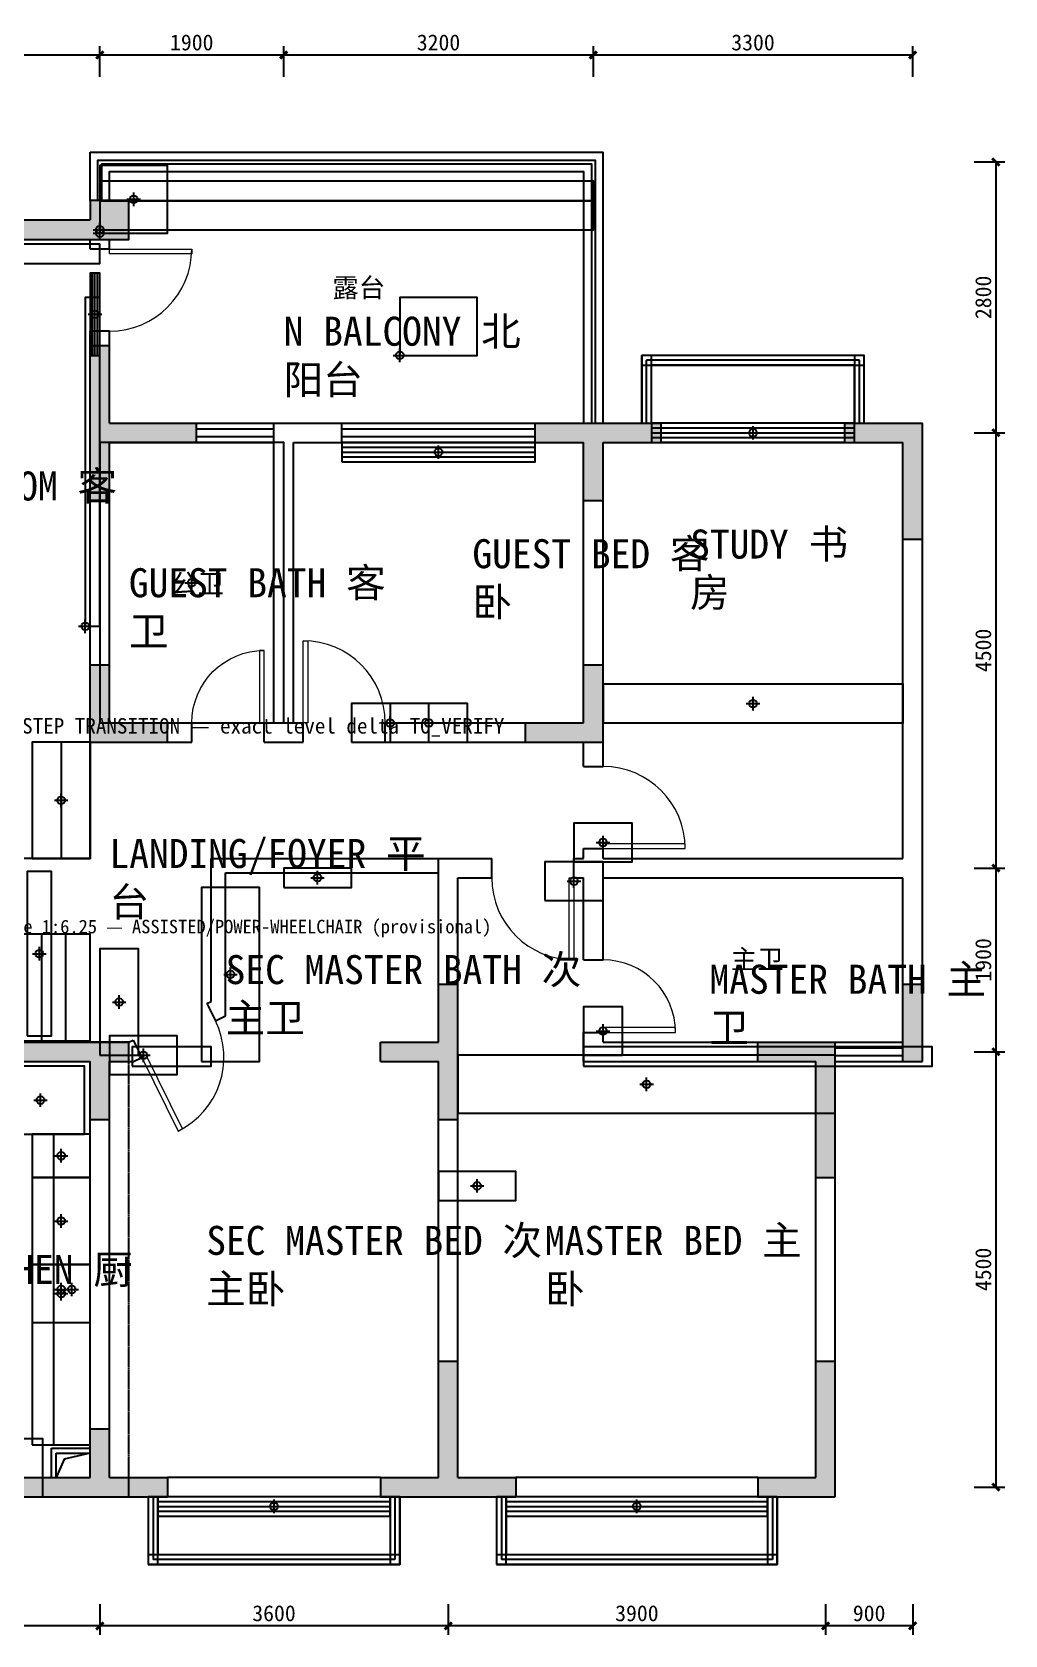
# Model space of a CAD drawing. Header units: millimetres. Extents: x 0 to 1315425, y -297887 to 3.
# Drawn here: x 1305372 to 1315425, y -297887 to -281315 of the extents above; entities that cross this region are included whole.
import ezdxf

# ---------------------------------------------------------------- set-up
doc = ezdxf.new("R2010")
doc.units = ezdxf.units.MM
doc.linetypes.add('DASHDOT', pattern=[21, 12, -3, 3, -3])
for name, color, linetype in [('A-ACCESS-RAMP', 5, 'CONTINUOUS'), ('A-ACCESS-STAIR', 5, 'Continuous'), ('A-CAB-EXST-BASE', 34, 'CONTINUOUS'), ('A-CAB-EXST-TALL', 30, 'CONTINUOUS'), ('A-CAB-EXST-WALL', 33, 'Continuous'), ('A-ELEM-TAG', 6, 'CONTINUOUS'), ('A-EQPM-EXST', 30, 'Continuous'), ('A-FURN-EXST-KEEP', 42, 'CONTINUOUS'), ('A-FURN-PROP', 41, 'CONTINUOUS'), ('A-GLAZ-EXST', 4, 'CONTINUOUS'), ('A-NOTE', 8, 'CONTINUOUS'), ('A-OPEN-EXST', 3, 'CONTINUOUS'), ('A-PARP-EXST', 210, 'CONTINUOUS'), ('A-QC-ZONE', 140, 'DASHDOT'), ('A-SURVEY-HATCH', 9, 'CONTINUOUS'), ('A-TEXT', 250, 'CONTINUOUS'), ('A-WALL-DEMO', 8, 'Continuous'), ('A-WALL-EXST-CORR', 1, 'CONTINUOUS'), ('F-TEXT', 6, 'Continuous'), ('S-COLUMN', 6, 'Continuous'), ('S-S.WALL', 7, 'Continuous'), ('S-楼梯', 108, 'Continuous')]:
    doc.layers.add(name, color=color, linetype=linetype)
doc.layers.add('F-DOOR', color=3, linetype='Continuous', lineweight=13)
doc.styles.add('HT', font='simhei.ttf')
doc.styles.add('宋体', font='')
doc.styles.get('宋体').set_extended_font_data('SimSun')
doc.dimstyles.new('TCD', dxfattribs={"dimscale": 0, "dimtxt": 2.2, "dimasz": 1, "dimexe": 1.25, "dimexo": 3, "dimtad": 1, "dimrnd": 5, "dimtxsty": '宋体', "dimblk": 'ARCHTICK', "dimcen": 2.5, "dimazin": 3, "dimtfac": 1, "dimtix": 1, "dimtmove": 2, "dimatfit": 3, "dimldrblk": 'DOT', "dimlwd": -1})

# ---------------------------------------------------------------- blocks, each defined once
blk = doc.blocks.new('*U433')
blk.add_lwpolyline([(0, 0), (0, 850), (-50, 850), (-50, 0)], close=True)
at = {"color": 8}
blk.add_arc((0, 0), 850, 90, 180, dxfattribs=at)
blk = doc.blocks.new('*U434')
blk.add_lwpolyline([(0, 0), (0, 850), (50, 850), (50, 0)], close=True)
at = {"color": 8}
blk.add_arc((0, 0), 850, 0, 90, dxfattribs=at)
blk = doc.blocks.new('*U435')
blk.add_lwpolyline([(0, 0), (0, 750), (-50, 750), (-50, 0)], close=True)
at = {"color": 8}
blk.add_arc((0, 0), 750, 90, 180, dxfattribs=at)
blk = doc.blocks.new('*U436')
blk.add_lwpolyline([(0, 0), (0, 750), (50, 750), (50, 0)], close=True)
at = {"color": 8}
blk.add_arc((0, 0), 750, 0, 90, dxfattribs=at)
blk = doc.blocks.new('_ARCHTICK')
at = {"color": 0, "linetype": 'ByBlock', "const_width": 0.4}
blk.add_lwpolyline([(-0.5, -0.5), (0.5, 0.5)], dxfattribs=at)
blk = doc.blocks.new('*D439')
at = {"layer": 'Defpoints', "color": 0}
for p in [(1314572, -285458), (1314372, -289958), (1315332, -289958)]:
    blk.add_point(p, dxfattribs=at)
at = {"layer": 'S-COLUMN', "color": 0, "lineweight": -2}
for p, q in [((1315107, -285458), (1315425, -285458)), ((1315107, -289958), (1315425, -289958))]:
    blk.add_line(p, q, dxfattribs=at)
at = {"layer": 'S-COLUMN', "color": 0}
blk.add_line((1315332, -285458), (1315332, -289958), dxfattribs=at)
at = {"layer": 'S-COLUMN', "color": 0, "xscale": 75, "yscale": 75, "zscale": 75}
for p, rotation in [((1315332, -285458), 90), ((1315332, -289958), 270)]:
    blk.add_blockref('_ARCHTICK', p, dxfattribs=dict(at, rotation=rotation))
at = {"layer": 'S-COLUMN', "color": 2, "insert": (1315202, -287708), "char_height": 165, "attachment_point": 5, "rotation": 90, "style": '宋体'}
blk.add_mtext('4500', dxfattribs=at)
blk = doc.blocks.new('_Dot')
at = {"color": 0, "linetype": 'ByBlock', "lineweight": -2}
blk.add_line((-0.5, 0), (-1, 0), dxfattribs=at)
at = {"color": 0, "linetype": 'ByBlock', "const_width": 0.5}
blk.add_lwpolyline([(-0.25, 0, 1), (0.25, 0, 1)], format="xyb", close=True, dxfattribs=at)
blk = doc.blocks.new('*D440')
at = {"layer": 'Defpoints', "color": 0}
for p in [(1314372, -289958), (1314372, -291858), (1315332, -291858)]:
    blk.add_point(p, dxfattribs=at)
at = {"layer": 'S-COLUMN', "color": 0, "lineweight": -2}
for p, q in [((1315107, -289958), (1315425, -289958)), ((1315107, -291858), (1315425, -291858))]:
    blk.add_line(p, q, dxfattribs=at)
at = {"layer": 'S-COLUMN', "color": 0}
blk.add_line((1315332, -289958), (1315332, -291858), dxfattribs=at)
at = {"layer": 'S-COLUMN', "color": 0, "xscale": 75, "yscale": 75, "zscale": 75}
for p, rotation in [((1315332, -289958), 90), ((1315332, -291858), 270)]:
    blk.add_blockref('_ARCHTICK', p, dxfattribs=dict(at, rotation=rotation))
at = {"layer": 'S-COLUMN', "color": 2, "insert": (1315202, -290908), "char_height": 165, "attachment_point": 5, "rotation": 90, "style": '宋体'}
blk.add_mtext('1900', dxfattribs=at)
blk = doc.blocks.new('*D441')
at = {"layer": 'Defpoints', "color": 0}
for p in [(1314372, -291858), (1313472, -296358), (1315332, -296358)]:
    blk.add_point(p, dxfattribs=at)
at = {"layer": 'S-COLUMN', "color": 0, "lineweight": -2}
for p, q in [((1315107, -291858), (1315425, -291858)), ((1315107, -296358), (1315425, -296358))]:
    blk.add_line(p, q, dxfattribs=at)
at = {"layer": 'S-COLUMN', "color": 0}
blk.add_line((1315332, -291858), (1315332, -296358), dxfattribs=at)
at = {"layer": 'S-COLUMN', "color": 0, "xscale": 75, "yscale": 75, "zscale": 75}
for p, rotation in [((1315332, -291858), 90), ((1315332, -296358), 270)]:
    blk.add_blockref('_ARCHTICK', p, dxfattribs=dict(at, rotation=rotation))
at = {"layer": 'S-COLUMN', "color": 2, "insert": (1315202, -294108), "char_height": 165, "attachment_point": 5, "rotation": 90, "style": '宋体'}
blk.add_mtext('4500', dxfattribs=at)
blk = doc.blocks.new('*D442')
at = {"layer": 'Defpoints', "color": 0}
for p in [(1311272, -282658), (1314572, -285458), (1315332, -285458)]:
    blk.add_point(p, dxfattribs=at)
at = {"layer": 'S-COLUMN', "color": 0, "lineweight": -2}
for p, q in [((1315107, -282658), (1315425, -282658)), ((1315107, -285458), (1315425, -285458))]:
    blk.add_line(p, q, dxfattribs=at)
at = {"layer": 'S-COLUMN', "color": 0}
blk.add_line((1315332, -282658), (1315332, -285458), dxfattribs=at)
at = {"layer": 'S-COLUMN', "color": 0, "xscale": 75, "yscale": 75, "zscale": 75}
for p, rotation in [((1315332, -282658), 90), ((1315332, -285458), 270)]:
    blk.add_blockref('_ARCHTICK', p, dxfattribs=dict(at, rotation=rotation))
at = {"layer": 'S-COLUMN', "color": 2, "insert": (1315202, -284058), "char_height": 165, "attachment_point": 5, "rotation": 90, "style": '宋体'}
blk.add_mtext('2800', dxfattribs=at)
blk = doc.blocks.new('*D443')
at = {"layer": 'Defpoints', "color": 0}
for p in [(1314472, -291958), (1313572, -296458), (1313572, -297794)]:
    blk.add_point(p, dxfattribs=at)
at = {"layer": 'S-COLUMN', "color": 0, "lineweight": -2}
for p, q in [((1313572, -297569), (1313572, -297887)), ((1314472, -297569), (1314472, -297887))]:
    blk.add_line(p, q, dxfattribs=at)
at = {"layer": 'S-COLUMN', "color": 0}
blk.add_line((1314472, -297794), (1313572, -297794), dxfattribs=at)
at = {"layer": 'S-COLUMN', "color": 0, "xscale": 75, "yscale": 75, "zscale": 75, "rotation": 180}
blk.add_blockref('_ARCHTICK', (1313572, -297794), dxfattribs=at)
at = {"layer": 'S-COLUMN', "color": 0, "xscale": 75, "yscale": 75, "zscale": 75}
blk.add_blockref('_ARCHTICK', (1314472, -297794), dxfattribs=at)
at = {"layer": 'S-COLUMN', "color": 2, "insert": (1314022, -297664), "char_height": 165, "attachment_point": 5, "style": '宋体'}
blk.add_mtext('900', dxfattribs=at)
blk = doc.blocks.new('*D444')
at = {"layer": 'Defpoints', "color": 0}
for p in [(1309672, -296258), (1313572, -296458), (1309672, -297794)]:
    blk.add_point(p, dxfattribs=at)
at = {"layer": 'S-COLUMN', "color": 0, "lineweight": -2}
for p, q in [((1309672, -297569), (1309672, -297887)), ((1313572, -297569), (1313572, -297887))]:
    blk.add_line(p, q, dxfattribs=at)
at = {"layer": 'S-COLUMN', "color": 0}
blk.add_line((1313572, -297794), (1309672, -297794), dxfattribs=at)
at = {"layer": 'S-COLUMN', "color": 0, "xscale": 75, "yscale": 75, "zscale": 75, "rotation": 180}
blk.add_blockref('_ARCHTICK', (1309672, -297794), dxfattribs=at)
at = {"layer": 'S-COLUMN', "color": 0, "xscale": 75, "yscale": 75, "zscale": 75}
blk.add_blockref('_ARCHTICK', (1313572, -297794), dxfattribs=at)
at = {"layer": 'S-COLUMN', "color": 2, "insert": (1311622, -297664), "char_height": 165, "attachment_point": 5, "style": '宋体'}
blk.add_mtext('3900', dxfattribs=at)
blk = doc.blocks.new('*D445')
at = {"layer": 'Defpoints', "color": 0}
for p in [(1306072, -296258), (1309672, -296258), (1306072, -297794)]:
    blk.add_point(p, dxfattribs=at)
at = {"layer": 'S-COLUMN', "color": 0, "lineweight": -2}
for p, q in [((1306072, -297569), (1306072, -297887)), ((1309672, -297569), (1309672, -297887))]:
    blk.add_line(p, q, dxfattribs=at)
at = {"layer": 'S-COLUMN', "color": 0}
blk.add_line((1309672, -297794), (1306072, -297794), dxfattribs=at)
at = {"layer": 'S-COLUMN', "color": 0, "xscale": 75, "yscale": 75, "zscale": 75, "rotation": 180}
blk.add_blockref('_ARCHTICK', (1306072, -297794), dxfattribs=at)
at = {"layer": 'S-COLUMN', "color": 0, "xscale": 75, "yscale": 75, "zscale": 75}
blk.add_blockref('_ARCHTICK', (1309672, -297794), dxfattribs=at)
at = {"layer": 'S-COLUMN', "color": 2, "insert": (1307872, -297664), "char_height": 165, "attachment_point": 5, "style": '宋体'}
blk.add_mtext('3600', dxfattribs=at)
blk = doc.blocks.new('*D446')
at = {"layer": 'Defpoints', "color": 0}
for p in [(1303972, -296258), (1306072, -296258), (1303972, -297794)]:
    blk.add_point(p, dxfattribs=at)
at = {"layer": 'S-COLUMN', "color": 0, "lineweight": -2}
for p, q in [((1303972, -297569), (1303972, -297887)), ((1306072, -297569), (1306072, -297887))]:
    blk.add_line(p, q, dxfattribs=at)
at = {"layer": 'S-COLUMN', "color": 0}
blk.add_line((1306072, -297794), (1303972, -297794), dxfattribs=at)
at = {"layer": 'S-COLUMN', "color": 0, "xscale": 75, "yscale": 75, "zscale": 75, "rotation": 180}
blk.add_blockref('_ARCHTICK', (1303972, -297794), dxfattribs=at)
at = {"layer": 'S-COLUMN', "color": 0, "xscale": 75, "yscale": 75, "zscale": 75}
blk.add_blockref('_ARCHTICK', (1306072, -297794), dxfattribs=at)
at = {"layer": 'S-COLUMN', "color": 2, "insert": (1305022, -297664), "char_height": 165, "attachment_point": 5, "style": '宋体'}
blk.add_mtext('2100', dxfattribs=at)
blk = doc.blocks.new('*D449')
at = {"layer": 'Defpoints', "color": 0}
for p in [(1311172, -281552), (1314472, -285358), (1311172, -285558)]:
    blk.add_point(p, dxfattribs=at)
at = {"layer": 'S-COLUMN', "color": 0, "lineweight": -2}
for p, q in [((1311172, -281777), (1311172, -281459)), ((1314472, -281777), (1314472, -281459))]:
    blk.add_line(p, q, dxfattribs=at)
at = {"layer": 'S-COLUMN', "color": 0}
blk.add_line((1314472, -281552), (1311172, -281552), dxfattribs=at)
at = {"layer": 'S-COLUMN', "color": 0, "xscale": 75, "yscale": 75, "zscale": 75, "rotation": 180}
blk.add_blockref('_ARCHTICK', (1311172, -281552), dxfattribs=at)
at = {"layer": 'S-COLUMN', "color": 0, "xscale": 75, "yscale": 75, "zscale": 75}
blk.add_blockref('_ARCHTICK', (1314472, -281552), dxfattribs=at)
at = {"layer": 'S-COLUMN', "color": 2, "insert": (1312822, -281423), "char_height": 165, "attachment_point": 5, "style": '宋体'}
blk.add_mtext('3300', dxfattribs=at)
blk = doc.blocks.new('*D450')
at = {"layer": 'Defpoints', "color": 0}
for p in [(1307972, -281552), (1307972, -285558), (1311172, -285558)]:
    blk.add_point(p, dxfattribs=at)
at = {"layer": 'S-COLUMN', "color": 0, "lineweight": -2}
for p, q in [((1307972, -281777), (1307972, -281459)), ((1311172, -281777), (1311172, -281459))]:
    blk.add_line(p, q, dxfattribs=at)
at = {"layer": 'S-COLUMN', "color": 0}
blk.add_line((1311172, -281552), (1307972, -281552), dxfattribs=at)
at = {"layer": 'S-COLUMN', "color": 0, "xscale": 75, "yscale": 75, "zscale": 75, "rotation": 180}
blk.add_blockref('_ARCHTICK', (1307972, -281552), dxfattribs=at)
at = {"layer": 'S-COLUMN', "color": 0, "xscale": 75, "yscale": 75, "zscale": 75}
blk.add_blockref('_ARCHTICK', (1311172, -281552), dxfattribs=at)
at = {"layer": 'S-COLUMN', "color": 2, "insert": (1309572, -281423), "char_height": 165, "attachment_point": 5, "style": '宋体'}
blk.add_mtext('3200', dxfattribs=at)
blk = doc.blocks.new('*D451')
at = {"layer": 'Defpoints', "color": 0}
for p in [(1306072, -281552), (1306072, -285558), (1307972, -285558)]:
    blk.add_point(p, dxfattribs=at)
at = {"layer": 'S-COLUMN', "color": 0, "lineweight": -2}
for p, q in [((1306072, -281777), (1306072, -281459)), ((1307972, -281777), (1307972, -281459))]:
    blk.add_line(p, q, dxfattribs=at)
at = {"layer": 'S-COLUMN', "color": 0}
blk.add_line((1307972, -281552), (1306072, -281552), dxfattribs=at)
at = {"layer": 'S-COLUMN', "color": 0, "xscale": 75, "yscale": 75, "zscale": 75, "rotation": 180}
blk.add_blockref('_ARCHTICK', (1306072, -281552), dxfattribs=at)
at = {"layer": 'S-COLUMN', "color": 0, "xscale": 75, "yscale": 75, "zscale": 75}
blk.add_blockref('_ARCHTICK', (1307972, -281552), dxfattribs=at)
at = {"layer": 'S-COLUMN', "color": 2, "insert": (1307022, -281423), "char_height": 165, "attachment_point": 5, "style": '宋体'}
blk.add_mtext('1900', dxfattribs=at)
blk = doc.blocks.new('*D452')
at = {"layer": 'Defpoints', "color": 0}
for p in [(1300972, -281552), (1300972, -285325), (1306072, -285558)]:
    blk.add_point(p, dxfattribs=at)
at = {"layer": 'S-COLUMN', "color": 0, "lineweight": -2}
for p, q in [((1300972, -281777), (1300972, -281459)), ((1306072, -281777), (1306072, -281459))]:
    blk.add_line(p, q, dxfattribs=at)
at = {"layer": 'S-COLUMN', "color": 0}
blk.add_line((1306072, -281552), (1300972, -281552), dxfattribs=at)
at = {"layer": 'S-COLUMN', "color": 0, "xscale": 75, "yscale": 75, "zscale": 75, "rotation": 180}
blk.add_blockref('_ARCHTICK', (1300972, -281552), dxfattribs=at)
at = {"layer": 'S-COLUMN', "color": 0, "xscale": 75, "yscale": 75, "zscale": 75}
blk.add_blockref('_ARCHTICK', (1306072, -281552), dxfattribs=at)
at = {"layer": 'S-COLUMN', "color": 2, "insert": (1303522, -281423), "char_height": 165, "attachment_point": 5, "style": '宋体'}
blk.add_mtext('5100', dxfattribs=at)
blk = doc.blocks.new('ELEM_TAG')
for p, q in [((-70, 0), (70, 0)), ((0, -70), (0, 70))]:
    blk.add_line(p, q)
blk.add_circle((0, 0), 40)

msp = doc.modelspace()

# ---------------------------------------------------------------- hatches: boundary and pattern name
at = {"layer": 'A-SURVEY-HATCH'}
h = msp.add_hatch(color=251, dxfattribs=at)
h.dxf.hatch_style = 1
h.paths.add_polyline_path([(1306371.915, -283057.788), (1305971.915, -283057.788), (1305971.915, -283257.788), (1305071.915, -283257.788), (1305071.915, -283457.788), (1305971.915, -283457.788), (1306371.915, -283457.788)])
h.paths.add_polyline_path([(1301071.915, -291757.788), (1300871.915, -291757.788), (1300871.915, -293957.788), (1299471.915, -293957.788), (1299471.915, -294157.788), (1301071.915, -294157.788)])
h.paths.add_polyline_path([(1306171.915, -284557.788), (1305971.915, -284557.788), (1305971.915, -286157.788), (1306171.915, -286157.788), (1306171.915, -285557.788), (1307071.915, -285557.788), (1307071.915, -285357.788), (1306171.915, -285357.788)])
h = msp.add_hatch(color=251, dxfattribs=at)
h.dxf.hatch_style = 1
h.paths.add_polyline_path([(1306771.915, -288457.788), (1306171.915, -288457.788), (1306171.915, -287857.788), (1305971.915, -287857.788), (1305971.915, -288657.788), (1306771.915, -288657.788)])
h.paths.add_polyline_path([(1311271.915, -287857.788), (1311071.915, -287857.788), (1311071.915, -288457.788), (1310471.915, -288457.788), (1310471.915, -288657.788), (1311271.915, -288657.788)])
h.paths.add_polyline_path([(1311871.915, -285357.788), (1310571.915, -285357.788), (1310571.915, -285557.788), (1311071.915, -285557.788), (1311071.915, -286157.788), (1311271.915, -286157.788), (1311271.915, -285557.788), (1311871.915, -285557.788)])
h.paths.add_polyline_path([(1314571.915, -285357.788), (1313771.915, -285357.788), (1313771.915, -285557.788), (1314371.915, -285557.788), (1314371.915, -286557.788), (1314571.915, -286557.788)])
h = msp.add_hatch(color=251, dxfattribs=at)
h.dxf.hatch_style = 1
h.paths.add_polyline_path([(1309771.915, -291157.788), (1309571.915, -291157.788), (1309571.915, -291757.788), (1308971.915, -291757.788), (1308971.915, -291957.788), (1309571.915, -291957.788), (1309571.915, -292557.788), (1309771.915, -292557.788)])
h.paths.add_polyline_path([(1313671.915, -291757.788), (1312871.915, -291757.788), (1312871.915, -291957.788), (1313471.915, -291957.788), (1313471.915, -293157.788), (1313671.915, -293157.788)])
h.paths.add_polyline_path([(1314571.915, -291157.788), (1314371.915, -291157.788), (1314371.915, -291957.788), (1314571.915, -291957.788)])
h = msp.add_hatch(color=251, dxfattribs=at)
h.dxf.hatch_style = 1
h.paths.add_polyline_path([(1304071.915, -295757.788), (1303671.915, -295757.788), (1303671.915, -296457.788), (1304071.915, -296457.788)])
h.paths.add_polyline_path([(1306171.915, -295757.788), (1305971.915, -295757.788), (1305971.915, -296257.788), (1305271.915, -296257.788), (1305271.915, -296457.788), (1306771.915, -296457.788), (1306771.915, -296257.788), (1306171.915, -296257.788)])
h.paths.add_polyline_path([(1306371.915, -291757.788), (1303871.915, -291757.788), (1303871.915, -292357.788), (1304071.915, -292357.788), (1304071.915, -291957.788), (1305971.915, -291957.788), (1305971.915, -292557.788), (1306171.915, -292557.788), (1306171.915, -291957.788), (1306371.915, -291957.788)])
h = msp.add_hatch(color=251, dxfattribs=at)
h.dxf.hatch_style = 1
h.paths.add_polyline_path([(1310371.915, -296257.788), (1309771.915, -296257.788), (1309771.915, -295057.788), (1309571.915, -295057.788), (1309571.915, -296257.788), (1308971.915, -296257.788), (1308971.915, -296457.788), (1310371.915, -296457.788)])
h.paths.add_polyline_path([(1313671.915, -295057.788), (1313471.915, -295057.788), (1313471.915, -296257.788), (1312871.915, -296257.788), (1312871.915, -296457.788), (1313671.915, -296457.788)])

# ---------------------------------------------------------------- linework, layer by layer
at = {"layer": 'A-ACCESS-RAMP'}
for p, q in [((1305472, -291743), (1305472, -290643)), ((1305722, -291743), (1305722, -290643)), ((1305972, -291743), (1305972, -290643))]:
    msp.add_line(p, q, dxfattribs=at)
msp.add_lwpolyline([(1303472, -291743), (1305972, -291743), (1305972, -290643), (1303472, -290643)], close=True, dxfattribs=at)
at = {"layer": 'A-ACCESS-STAIR'}
msp.add_lwpolyline([(1305372, -289858), (1305972, -289858), (1305972, -288658), (1305372, -288658)], close=True, dxfattribs=at)
at = {"layer": 'A-CAB-EXST-BASE'}
for points in [[(1305372, -295923), (1305972, -295923), (1305972, -292708), (1305372, -292708)], [(1304272, -296458), (1305482, -296458), (1305482, -295858), (1304272, -295858)]]:
    msp.add_lwpolyline(points, close=True, dxfattribs=at)
at = {"layer": 'A-CAB-EXST-TALL'}
msp.add_lwpolyline([(1304072, -292708), (1305912, -292708), (1305912, -292008), (1304072, -292008)], close=True, dxfattribs=at)
at = {"layer": 'A-CAB-EXST-WALL'}
msp.add_lwpolyline([(1305592, -295923), (1305972, -295923), (1305972, -292708), (1305592, -292708)], close=True, dxfattribs=at)
at = {"layer": 'A-EQPM-EXST'}
for points in [[(1305007, -292708), (1305912, -292708), (1305912, -292008), (1305007, -292008)], [(1305372, -293158), (1305972, -293158), (1305972, -292708), (1305372, -292708)], [(1305372, -294058), (1305972, -294058), (1305972, -293158), (1305372, -293158)], [(1305372, -294658), (1305972, -294658), (1305972, -294058), (1305372, -294058)]]:
    msp.add_lwpolyline(points, close=True, dxfattribs=at)
at = {"layer": 'A-FURN-EXST-KEEP'}
for points in [[(1306072, -283394), (1306772, -283394), (1306772, -282694), (1306072, -282694)], [(1306072, -283394), (1306772, -283394), (1306772, -282694), (1306072, -282694)], [(1306072, -288458), (1307972, -288458), (1307972, -285558), (1306072, -285558)], [(1311272, -288458), (1314372, -288458), (1314372, -288058), (1311272, -288058)], [(1307122, -291958), (1307722, -291958), (1307722, -290158), (1307122, -290158)], [(1309772, -292494), (1313672, -292494), (1313672, -291894), (1309772, -291894)]]:
    msp.add_lwpolyline(points, close=True, dxfattribs=at)
at = {"layer": 'A-FURN-PROP'}
msp.add_lwpolyline([(1309172, -284658), (1309972, -284658), (1309972, -284058), (1309172, -284058)], close=True, dxfattribs=at)
at = {"layer": 'A-GLAZ-EXST'}
for p, q in [((1305997, -284658), (1305997, -283808)), ((1306022, -284658), (1306022, -283808)), ((1306047, -284658), (1306047, -283808)), ((1311772, -285408), (1313872, -285408)), ((1311772, -285458), (1313872, -285458)), ((1311772, -285508), (1313872, -285508)), ((1308572, -285608), (1310572, -285608)), ((1308572, -285658), (1310572, -285658)), ((1308572, -285708), (1310572, -285708)), ((1306672, -296508), (1309072, -296508)), ((1306672, -296558), (1309072, -296558)), ((1306672, -296608), (1309072, -296608)), ((1310272, -296508), (1312972, -296508)), ((1310272, -296558), (1312972, -296558)), ((1310272, -296608), (1312972, -296608))]:
    msp.add_line(p, q, dxfattribs=at)
for points in [[(1305972, -284658), (1306072, -284658), (1306072, -283808), (1305972, -283808)], [(1311672, -285358), (1311772, -285358), (1311772, -284658), (1311672, -284658)], [(1311672, -284758), (1313972, -284758), (1313972, -284658), (1311672, -284658)], [(1313872, -285358), (1313972, -285358), (1313972, -284658), (1313872, -284658)], [(1311772, -285558), (1313872, -285558), (1313872, -285358), (1311772, -285358)], [(1308572, -285758), (1310572, -285758), (1310572, -285558), (1308572, -285558)], [(1306572, -297158), (1306672, -297158), (1306672, -296458), (1306572, -296458)], [(1306672, -296658), (1309072, -296658), (1309072, -296458), (1306672, -296458)], [(1309072, -297158), (1309172, -297158), (1309172, -296458), (1309072, -296458)], [(1310172, -297158), (1310272, -297158), (1310272, -296458), (1310172, -296458)], [(1310272, -296658), (1312972, -296658), (1312972, -296458), (1310272, -296458)], [(1312972, -297158), (1313072, -297158), (1313072, -296458), (1312972, -296458)], [(1306572, -297158), (1309172, -297158), (1309172, -297058), (1306572, -297058)], [(1310172, -297158), (1313072, -297158), (1313072, -297058), (1310172, -297058)]]:
    msp.add_lwpolyline(points, close=True, dxfattribs=at)
at = {"layer": 'A-NOTE'}
for points in [[(1306072, -283358), (1311172, -283358), (1311172, -283058), (1306072, -283058)], [(1305922, -287458), (1306072, -287458), (1306072, -284058), (1305922, -284058)]]:
    msp.add_lwpolyline(points, close=True, dxfattribs=at)
at = {"layer": 'A-OPEN-EXST'}
for points in [[(1305972, -284658), (1306072, -284658), (1306072, -283808), (1305972, -283808)], [(1308572, -285758), (1310572, -285758), (1310572, -285558), (1308572, -285558)], [(1308672, -288658), (1309472, -288658), (1309472, -288258), (1308672, -288258)], [(1309072, -288658), (1309872, -288658), (1309872, -288258), (1309072, -288258)], [(1310972, -289894), (1311572, -289894), (1311572, -289494), (1310972, -289494)], [(1305322, -291694), (1305572, -291694), (1305572, -289994), (1305322, -289994)], [(1307972, -290158), (1308672, -290158), (1308672, -289958), (1307972, -289958)], [(1310672, -290294), (1311272, -290294), (1311272, -289894), (1310672, -289894)], [(1306072, -291894), (1306472, -291894), (1306472, -290794), (1306072, -290794)], [(1311072, -291894), (1311472, -291894), (1311472, -291394), (1311072, -291394)], [(1306172, -292094), (1306872, -292094), (1306872, -291694), (1306172, -291694)], [(1309572, -293394), (1310372, -293394), (1310372, -293094), (1309572, -293094)]]:
    msp.add_lwpolyline(points, close=True, dxfattribs=at)
at = {"layer": 'A-PARP-EXST'}
msp.add_lwpolyline([(1306072, -283058), (1311172, -283058), (1311172, -282858), (1306072, -282858)], close=True, dxfattribs=at)
at = {"layer": 'A-QC-ZONE'}
msp.add_lwpolyline([(1303672, -296458), (1306372, -296458), (1306372, -291758), (1303672, -291758)], close=True, dxfattribs=at)
at = {"layer": 'A-WALL-DEMO'}
for p, q in [((1311071.915, -291957.788), (1311071.915, -291657.788)), ((1308971.915, -291957.788), (1308971.915, -291757.788)), ((1308971.915, -291957.788), (1309571.915, -291957.788))]:
    msp.add_line(p, q, dxfattribs=at)
at = {"layer": 'A-WALL-EXST-CORR'}
for points in [[(1305072, -283708), (1306072, -283708), (1306072, -283508), (1305072, -283508)], [(1306408, -292008), (1307222, -292008), (1307222, -291808), (1306408, -291808)], [(1311072, -292008), (1314672, -292008), (1314672, -291808), (1311072, -291808)]]:
    msp.add_lwpolyline(points, close=True, dxfattribs=at)
at = {"layer": 'S-S.WALL', "color": 1}
for p, q in [((1305971.915, -282557.788), (1311271.915, -282557.788)), ((1305971.915, -283057.788), (1305971.915, -282557.788)), ((1311271.915, -285357.788), (1311271.915, -282557.788)), ((1313921.915, -284707.788), (1311721.915, -284707.788)), ((1311721.915, -285357.788), (1311721.915, -284707.788)), ((1313921.915, -285357.788), (1313921.915, -284707.788)), ((1307071.915, -285417.788), (1307871.915, -285417.788)), ((1307071.915, -285497.788), (1307871.915, -285497.788)), ((1308571.915, -285417.788), (1310571.915, -285417.788)), ((1308571.915, -285497.788), (1310571.915, -285497.788)), ((1313671.915, -291817.788), (1314371.915, -291817.788)), ((1313671.915, -291897.788), (1314371.915, -291897.788)), ((1306621.915, -296457.788), (1306621.915, -297107.788)), ((1309121.915, -296457.788), (1309121.915, -297107.788)), ((1310221.915, -296457.788), (1310221.915, -297107.788)), ((1313021.915, -296457.788), (1313021.915, -297107.788)), ((1309121.915, -297107.788), (1306621.915, -297107.788)), ((1313021.915, -297107.788), (1310221.915, -297107.788))]:
    msp.add_line(p, q, dxfattribs=at)
at = {"layer": 'S-S.WALL'}
for p, q in [((1305071.915, -283257.788), (1305971.915, -283257.788)), ((1305071.915, -283457.788), (1305971.915, -283457.788)), ((1305971.915, -283557.788), (1305971.915, -283457.788)), ((1306171.915, -283557.788), (1306171.915, -283457.788)), ((1306171.915, -283557.788), (1305971.915, -283557.788)), ((1305971.915, -288657.788), (1305971.915, -284407.788)), ((1306171.915, -284407.788), (1305971.915, -284407.788)), ((1306171.915, -285357.788), (1306171.915, -284407.788)), ((1306171.915, -284557.788), (1305971.915, -284557.788)), ((1306171.915, -285357.788), (1307071.915, -285357.788)), ((1307071.915, -285557.788), (1307071.915, -285357.788)), ((1307871.915, -288457.788), (1307871.915, -285357.788)), ((1307871.915, -285357.788), (1308571.915, -285357.788)), ((1308571.915, -285557.788), (1308571.915, -285357.788)), ((1310571.915, -285557.788), (1310571.915, -285357.788)), ((1310571.915, -285357.788), (1311871.915, -285357.788)), ((1311871.915, -285557.788), (1311871.915, -285357.788)), ((1313771.915, -285557.788), (1313771.915, -285357.788)), ((1313771.915, -285357.788), (1314571.915, -285357.788)), ((1314571.915, -291957.788), (1314571.915, -285357.788)), ((1306171.915, -285557.788), (1307071.915, -285557.788)), ((1306171.915, -288457.788), (1306171.915, -285557.788)), ((1308071.915, -288457.788), (1308071.915, -285557.788)), ((1308071.915, -285557.788), (1308571.915, -285557.788)), ((1310571.915, -285557.788), (1311071.915, -285557.788)), ((1311071.915, -288457.788), (1311071.915, -285557.788)), ((1311271.915, -285557.788), (1311871.915, -285557.788)), ((1311271.915, -288907.788), (1311271.915, -285557.788)), ((1313771.915, -285557.788), (1314371.915, -285557.788)), ((1314371.915, -289857.788), (1314371.915, -285557.788)), ((1306171.915, -286157.788), (1305971.915, -286157.788)), ((1311071.915, -286157.788), (1311271.915, -286157.788)), ((1314371.915, -286557.788), (1314571.915, -286557.788)), ((1305971.915, -287857.788), (1306171.915, -287857.788)), ((1311071.915, -287857.788), (1311271.915, -287857.788)), ((1306171.915, -288457.788), (1307021.915, -288457.788)), ((1306771.915, -288657.788), (1306771.915, -288457.788)), ((1307021.915, -288657.788), (1307021.915, -288457.788)), ((1307771.915, -288657.788), (1307771.915, -288457.788)), ((1307771.915, -288457.788), (1308171.915, -288457.788)), ((1308171.915, -288657.788), (1308171.915, -288457.788)), ((1309021.915, -288657.788), (1309021.915, -288457.788)), ((1309021.915, -288457.788), (1311071.915, -288457.788)), ((1310471.915, -288657.788), (1310471.915, -288457.788)), ((1305971.915, -288657.788), (1307021.915, -288657.788)), ((1307771.915, -288657.788), (1308171.915, -288657.788)), ((1309021.915, -288657.788), (1311271.915, -288657.788)), ((1311071.915, -288907.788), (1311071.915, -288657.788)), ((1311071.915, -288907.788), (1311271.915, -288907.788)), ((1311071.915, -289857.788), (1311071.915, -289757.788)), ((1311071.915, -289757.788), (1311271.915, -289757.788)), ((1311271.915, -289857.788), (1311271.915, -289757.788)), ((1307221.915, -289857.788), (1310121.915, -289857.788)), ((1307221.915, -291337.788), (1307221.915, -289857.788)), ((1307371.915, -290007.788), (1309571.915, -290007.788)), ((1307371.915, -291486.754), (1307371.915, -290007.788)), ((1309571.915, -291757.788), (1309571.915, -289857.788)), ((1310121.915, -290057.788), (1310121.915, -289857.788)), ((1310971.915, -290057.788), (1310971.915, -289857.788)), ((1310971.915, -289857.788), (1311071.915, -289857.788)), ((1311271.915, -289857.788), (1314371.915, -289857.788)), ((1309771.915, -290057.788), (1310121.915, -290057.788)), ((1309771.915, -296257.788), (1309771.915, -290057.788)), ((1310971.915, -290057.788), (1311071.915, -290057.788)), ((1311071.915, -290907.788), (1311071.915, -290057.788)), ((1311271.915, -290057.788), (1314371.915, -290057.788)), ((1311271.915, -290907.788), (1311271.915, -290057.788)), ((1314371.915, -291957.788), (1314371.915, -290057.788)), ((1311071.915, -290907.788), (1311271.915, -290907.788)), ((1309571.915, -291157.788), (1309771.915, -291157.788)), ((1314371.915, -291157.788), (1314571.915, -291157.788)), ((1307177.939, -291359.517), (1307221.915, -291337.788)), ((1307177.939, -291359.517), (1307266.537, -291538.823)), ((1307266.537, -291538.823), (1307371.915, -291486.754)), ((1311071.915, -291657.788), (1311271.915, -291657.788)), ((1311271.915, -291757.788), (1311271.915, -291657.788)), ((1303871.915, -291757.788), (1306371.915, -291757.788)), ((1306371.915, -291757.788), (1306415.891, -291736.059)), ((1306371.915, -291957.788), (1306371.915, -291757.788)), ((1306415.891, -291736.059), (1306504.489, -291915.364)), ((1308971.915, -291757.788), (1309571.915, -291757.788)), ((1311271.915, -291757.788), (1313671.915, -291757.788)), ((1312871.915, -291957.788), (1312871.915, -291757.788)), ((1313671.915, -296457.788), (1313671.915, -291757.788)), ((1304071.915, -291957.788), (1305971.915, -291957.788)), ((1305971.915, -296257.788), (1305971.915, -291957.788)), ((1306171.915, -296257.788), (1306171.915, -291957.788)), ((1306171.915, -291957.788), (1306418.631, -291957.788)), ((1306418.631, -291957.788), (1306504.489, -291915.364)), ((1309571.915, -296257.788), (1309571.915, -291957.788)), ((1311071.915, -291957.788), (1313471.915, -291957.788)), ((1313471.915, -296257.788), (1313471.915, -291957.788)), ((1314371.915, -291957.788), (1314571.915, -291957.788)), ((1305971.915, -292557.788), (1306171.915, -292557.788)), ((1309571.915, -292557.788), (1309771.915, -292557.788)), ((1313471.915, -293157.788), (1313671.915, -293157.788)), ((1309571.915, -295057.788), (1309771.915, -295057.788)), ((1313471.915, -295057.788), (1313671.915, -295057.788)), ((1305971.915, -295757.788), (1306171.915, -295757.788)), ((1305571.915, -296257.788), (1305571.915, -295957.788)), ((1305571.915, -295957.788), (1305971.915, -295957.788)), ((1305621.915, -296007.788), (1305971.915, -296007.788)), ((1305621.915, -296257.788), (1305621.915, -296007.788)), ((1305271.915, -296257.788), (1305971.915, -296257.788)), ((1306171.915, -296257.788), (1306771.915, -296257.788)), ((1306771.915, -296257.788), (1306771.915, -296457.788)), ((1308971.915, -296257.788), (1308971.915, -296457.788)), ((1308971.915, -296257.788), (1309571.915, -296257.788)), ((1309771.915, -296257.788), (1310371.915, -296257.788)), ((1310371.915, -296257.788), (1310371.915, -296457.788)), ((1312871.915, -296257.788), (1312871.915, -296457.788)), ((1312871.915, -296257.788), (1313471.915, -296257.788)), ((1305271.915, -296457.788), (1306771.915, -296457.788)), ((1308971.915, -296457.788), (1310371.915, -296457.788)), ((1312871.915, -296457.788), (1313671.915, -296457.788))]:
    msp.add_line(p, q, dxfattribs=at)
at = {"layer": 'S-S.WALL', "color": 2}
for p, q in [((1313971.915, -284657.788), (1311671.915, -284657.788)), ((1311671.915, -285357.788), (1311671.915, -284657.788)), ((1313971.915, -285357.788), (1313971.915, -284657.788)), ((1313871.915, -284757.788), (1311771.915, -284757.788)), ((1311771.915, -285357.788), (1311771.915, -284757.788)), ((1313871.915, -285357.788), (1313871.915, -284757.788)), ((1307071.915, -285357.788), (1307871.915, -285357.788)), ((1308571.915, -285357.788), (1310571.915, -285357.788)), ((1307071.915, -285557.788), (1307871.915, -285557.788)), ((1308571.915, -285557.788), (1310571.915, -285557.788)), ((1313671.915, -291757.788), (1314371.915, -291757.788)), ((1313671.915, -291957.788), (1314371.915, -291957.788)), ((1306571.915, -296457.788), (1306571.915, -297157.788)), ((1306671.915, -296457.788), (1306671.915, -297057.788)), ((1309071.915, -296457.788), (1309071.915, -297057.788)), ((1309171.915, -296457.788), (1309171.915, -297157.788)), ((1310171.915, -296457.788), (1310171.915, -297157.788)), ((1310271.915, -296457.788), (1310271.915, -297057.788)), ((1312971.915, -296457.788), (1312971.915, -297057.788)), ((1313071.915, -296457.788), (1313071.915, -297157.788)), ((1309071.915, -297057.788), (1306671.915, -297057.788)), ((1312971.915, -297057.788), (1310271.915, -297057.788)), ((1309171.915, -297157.788), (1306571.915, -297157.788)), ((1313071.915, -297157.788), (1310171.915, -297157.788))]:
    msp.add_line(p, q, dxfattribs=at)
at = {"layer": 'S-S.WALL', "color": 4}
for p, q in [((1313771.915, -285557.788), (1311871.915, -285557.788)), ((1308971.915, -296257.788), (1306771.915, -296257.788)), ((1312871.915, -296257.788), (1310371.915, -296257.788))]:
    msp.add_line(p, q, dxfattribs=at)
at = {"layer": 'S-S.WALL', "color": 8}
for points in [[(1306051.915, -283057.788), (1306051.915, -282637.788), (1311191.915, -282637.788), (1311191.915, -285357.788)], [(1306091.915, -283057.788), (1306091.915, -282677.788), (1311151.915, -282677.788), (1311151.915, -285357.788)], [(1305971.915, -296007.788), (1305702.25, -296068.321), (1305621.915, -296257.788)]]:
    msp.add_lwpolyline(points, dxfattribs=at)
at = {"layer": 'S-S.WALL', "color": 1}
msp.add_lwpolyline([(1306171.915, -283057.788), (1306171.915, -282757.788), (1311071.915, -282757.788), (1311071.915, -285357.788)], dxfattribs=at)
at = {"layer": 'S-S.WALL'}
msp.add_lwpolyline([(1305971.915, -283457.788), (1306371.915, -283457.788), (1306371.915, -283057.788), (1305971.915, -283057.788), (1305971.915, -283257.788)], dxfattribs=at)
at = {"layer": 'S-楼梯'}
for p, q in [((1305971.915, -288657.788), (1305371.915, -288657.788)), ((1305671.915, -288657.788), (1305671.915, -289857.788)), ((1305971.915, -288657.788), (1305971.915, -289857.788)), ((1305971.915, -289857.788), (1304871.915, -289857.788))]:
    msp.add_line(p, q, dxfattribs=at)

# ---------------------------------------------------------------- block references
at = {"layer": 'A-ELEM-TAG'}
for p in [(1305782, -294315.5), (1312822, -285458), (1307872, -296558), (1311622, -296558), (1306422, -283044), (1311722, -292194), (1312822, -288258), (1307422, -291058), (1305922, -287458), (1306072, -283394), (1306072, -283358), (1309172, -284658), (1305672, -294315.5), (1305672, -293608), (1305672, -294358), (1305672, -292933), (1305459.5, -292358), (1307022, -287008), (1309572, -285658), (1306022, -284233), (1305672, -289258), (1306272, -291344), (1306522, -291894), (1311272, -291644), (1310972, -290094), (1311272, -289694), (1309072, -288458), (1309472, -288458), (1308322, -290058), (1309972, -293244), (1305447, -290844), (1306022, -284233), (1309572, -285658)]:
    msp.add_blockref('ELEM_TAG', p, dxfattribs=at)
at = {"layer": 'F-DOOR', "linetype": 'ByBlock'}
for name, p, rotation in [('*U434', (1306171.915, -283557.788), 270), ('*U433', (1311271.915, -289757.788), 270), ('*U434', (1310971.915, -290057.788), 180), ('*U435', (1311271.915, -291657.788), 270), ('*U433', (1306504.489, -291915.364), 206.2947900705784)]:
    msp.add_blockref(name, p, dxfattribs=dict(at, rotation=rotation))
msp.add_blockref('*U434', (1308171.915, -288457.788), dxfattribs=at)
at = {"layer": 'F-DOOR', "linetype": 'ByBlock', "xscale": -1}
msp.add_blockref('*U436', (1307771.915, -288457.788), dxfattribs=at)

# ---------------------------------------------------------------- texts
at = {"layer": 'A-TEXT', "attachment_point": 1, "style": 'HT'}
for s, insert, char_height, width in [('{\\fSimSun|b0|i0|c134|p2;N BALCONY 北阳台}', (1307972, -284258), 300, 2730), ('{\\fSimSun|b0|i0|c134|p2;FLEX FAMILY ROOM 客厅}', (1302372, -285858), 300, 3990), ('{\\fSimSun|b0|i0|c134|p2;GUEST BED 客卧}', (1309922, -286558), 300, 2520), ('{\\fSimSun|b0|i0|c134|p2;STUDY 书房}', (1312172, -286458), 300, 1680), ('{\\fSimSun|b0|i0|c134|p2;GUEST BATH 客卫}', (1306372, -286858), 300, 2730), ('{\\fSimSun|b0|i0|c134|p2;EXISTING 3-STEP TRANSITION — exact level delta TO_VERIFY}', (1304072, -288408), 160, 6272), ('{\\fSimSun|b0|i0|c134|p2;LANDING/FOYER 平台}', (1306172, -289658), 300, 3360), ('{\\fSimSun|b0|i0|c134|p2;RAMP 2500x1100 slope 1:6.25 — ASSISTED/POWER-WHEELCHAIR (provisional)}', (1303472, -290493), 140, 6762), ('{\\fSimSun|b0|i0|c134|p2;SEC MASTER BATH 次主卫}', (1307372, -290858), 300, 3990), ('{\\fSimSun|b0|i0|c134|p2;MASTER BATH 主卫}', (1312372, -290958), 300, 2940), ('{\\fSimSun|b0|i0|c134|p2;SEC MASTER BED 次主卧}', (1307172, -293658), 300, 3780), ('{\\fSimSun|b0|i0|c134|p2;MASTER BED 主卧}', (1310672, -293658), 300, 2730), ('{\\fSimSun|b0|i0|c134|p2;KITCHEN 厨房}', (1304372, -293958), 300, 2100)]:
    msp.add_mtext(s, dxfattribs=dict(at, insert=insert, char_height=char_height, width=width))
at = {"layer": 'F-TEXT', "char_height": 200, "attachment_point": 1, "style": 'HT'}
for s, insert in [('{\\fSimSun|b0|i0|c134|p2;露台}', (1308475.741, -283857.713)), ('{\\fSimSun|b0|i0|c134|p2;公卫}', (1306809.923, -286916.464)), ('{\\fSimSun|b0|i0|c134|p2;主卫}', (1312591.953, -290800.926))]:
    msp.add_mtext_dynamic_manual_height_columns(s, width=872.51357, gutter_width=1, heights=[0], dxfattribs=dict(at, insert=insert))

# ---------------------------------------------------------------- dimensions: what is measured, and where the dimension line sits
at = {"layer": 'S-COLUMN'}
for base, p1, p2, picture, middle in [((1300971.915, -281552.33), (1306071.915, -285557.788), (1300971.915, -285324.663), '*D452', (1303521.915, -281422.955)), ((1306071.915, -281552.33), (1307971.915, -285557.788), (1306071.915, -285557.788), '*D451', (1307021.915, -281422.955)), ((1307971.915, -281552.33), (1311171.915, -285557.788), (1307971.915, -285557.788), '*D450', (1309571.915, -281422.955)), ((1311171.915, -281552.33), (1314471.915, -285357.788), (1311171.915, -285557.788), '*D449', (1312821.915, -281422.955)), ((1313571.915, -297793.53), (1314471.915, -291957.788), (1313571.915, -296457.788), '*D443', (1314021.915, -297664.155)), ((1303971.915, -297793.53), (1306071.915, -296257.788), (1303971.915, -296257.788), '*D446', (1305021.915, -297664.155)), ((1306071.915, -297793.53), (1309671.915, -296257.788), (1306071.915, -296257.788), '*D445', (1307871.915, -297664.155)), ((1309671.915, -297793.53), (1313571.915, -296457.788), (1309671.915, -296257.788), '*D444', (1311621.915, -297664.155))]:
    dim = msp.add_linear_dim(base=base, p1=p1, p2=p2, dimstyle='TCD', override={"dimscale": 75}, dxfattribs=at)
    dim.commit()
    dim.dimension.update_dxf_attribs({"geometry": picture, "text_midpoint": middle})
for base, p1, p2, picture, middle in [((1315331.525, -285457.788), (1311271.915, -282657.788), (1314571.915, -285457.788), '*D442', (1315202.15, -284057.788)), ((1315331.525, -289957.788), (1314571.915, -285457.788), (1314371.915, -289957.788), '*D439', (1315202.15, -287707.788)), ((1315331.525, -291857.788), (1314371.915, -289957.788), (1314371.915, -291857.788), '*D440', (1315202.15, -290907.788)), ((1315331.525, -296357.788), (1314371.915, -291857.788), (1313471.915, -296357.788), '*D441', (1315202.15, -294107.788))]:
    dim = msp.add_linear_dim(base=base, p1=p1, p2=p2, angle=90, dimstyle='TCD', override={"dimscale": 75}, dxfattribs=at)
    dim.commit()
    dim.dimension.update_dxf_attribs({"geometry": picture, "text_midpoint": middle})

doc.saveas('drawing.dxf')
